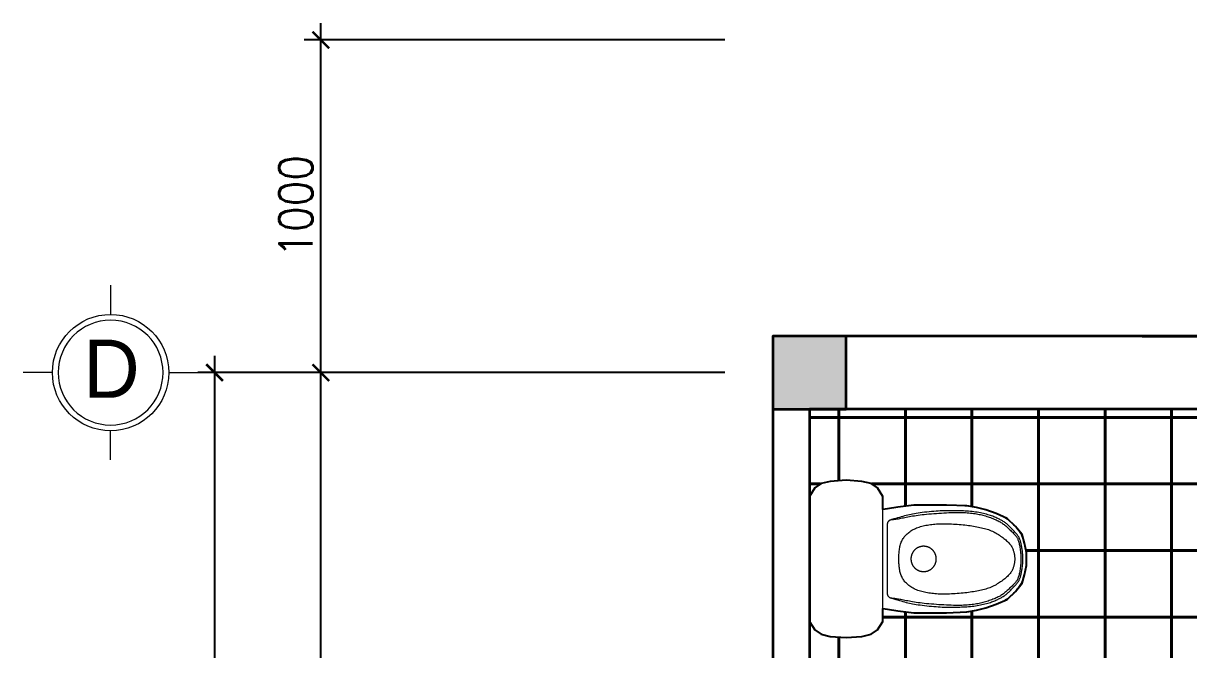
# Model space of a CAD drawing. Header units: millimetres. Extents: x -529782 to -142003, y -492574 to -273331.
# Drawn here: x -461575 to -458072, y -314098 to -312215 of the extents above; entities that cross this region are included whole.
import ezdxf
from ezdxf.enums import TextEntityAlignment as Align

# ---------------------------------------------------------------- set-up
doc = ezdxf.new("R2010")
doc.units = ezdxf.units.MM
doc.header["$LTSCALE"] = 500
doc.header["$MEASUREMENT"] = 0
doc.header["$PDMODE"] = 3
doc.linetypes.add('CENTER', pattern=[2, 1.25, -0.25, 0.25, -0.25])
doc.linetypes.add('DASHED', pattern=[0.75, 0.5, -0.25])
doc.layers.get('0').update_dxf_attribs({"linetype": 'CONTINUOUS', "lineweight": 13})
doc.layers.get('Defpoints').update_dxf_attribs({"color": 255, "linetype": 'CONTINUOUS', "lineweight": 13})
for name, color, linetype, lineweight in [('1.cat 30', 30, 'CONTINUOUS', 35), ('1.cot', 2, 'CONTINUOUS', 35), ('2.thay 145', 145, 'CONTINUOUS', 18), ('3.manh 08', 8, 'CONTINUOUS', 9), ('4.dim 08', 8, 'CONTINUOUS', 13), ('7.tim 67', 67, 'CENTER', 9), ('9.text \xad white', 7, 'CONTINUOUS', 15), ('CA.dim 08', 251, 'CONTINUOUS', 13), ('CA.noi that 15', 15, 'CONTINUOUS', 9), ('RAT MANH', 250, 'CONTINUOUS', 40)]:
    doc.layers.add(name, color=color, linetype=linetype, lineweight=lineweight)
doc.layers.add('NTHT', color=5, linetype='CONTINUOUS')
doc.styles.add('CA.JSC1', font='')
doc.styles.get("Standard").update_dxf_attribs({"font": 'txt.shx', "width": 0.9})
doc.styles.get('CA.JSC1').set_extended_font_data('.VnAvantH')
doc.dimstyles.new('CA 50', dxfattribs={"dimscale": 0, "dimtxt": 100, "dimasz": 50, "dimexe": 50, "dimexo": 0, "dimgap": 25, "dimtad": 1, "dimdec": 0, "dimzin": 0, "dimdsep": 46, "dimtxsty": 'Standard', "dimblk": 'ARCHTICK', "dimcen": 0.09, "dimdle": 50, "dimclrd": 256, "dimclre": 256, "dimclrt": 7, "dimadec": 0, "dimazin": 0, "dimtfac": 1, "dimtdec": 0, "dimtix": 1, "dimtmove": 2, "dimatfit": 3, "dimldrblk": 'DOT', "dimfxl": 1, "dimtolj": 1, "dimtzin": 0, "dimarcsym": 0})

# ---------------------------------------------------------------- blocks, each defined once
blk = doc.blocks.new('_ArchTick')
at = {"color": 1, "linetype": 'ByBlock', "const_width": 0.150000081}
blk.add_lwpolyline([(-0.5000002699998731, -0.5000002699998731), (0.5000002699998731, 0.5000002699998731)], dxfattribs=at)
blk = doc.blocks.new('*D1930')
at = {"layer": '7.tim 67', "linetype": 'Continuous', "lineweight": -2, "transparency": 16777216}
for p, q in [((-460680.7940697453, -317215.1568369383), (-460680.7940697453, -313215.1568369382)), ((-459466.0380423734, -313265.1568369382), (-460730.7940697453, -313265.1568369382)), ((-459466.0380423734, -317165.1568369383), (-460730.7940697453, -317165.1568369383))]:
    blk.add_line(p, q, dxfattribs=at)
at = {"layer": 'Defpoints', "color": 0, "linetype": 'Continuous', "transparency": 16777216}
for p in [(-460680.7940697453, -313265.1568369382), (-459466.0380423734, -313265.1568369382), (-459466.0380423734, -317165.1568369383)]:
    blk.add_point(p, dxfattribs=at)
at = {"layer": '7.tim 67', "linetype": 'Continuous', "lineweight": -2, "transparency": 16777216, "xscale": 50, "yscale": 50, "zscale": 50}
for p, rotation in [((-460680.7940697453, -313265.1568369382), 90), ((-460680.7940697453, -317165.1568369383), 270)]:
    blk.add_blockref('_ArchTick', p, dxfattribs=dict(at, rotation=rotation))
at = {"layer": '7.tim 67', "color": 7, "linetype": 'Continuous', "transparency": 16777216, "insert": (-460755.7940697452, -315215.1568369383), "char_height": 100, "attachment_point": 5, "rotation": 90}
blk.add_mtext('\\A1;3900', dxfattribs=at)
blk = doc.blocks.new('_DOT')
at = {"color": 1, "linetype": 'ByBlock'}
blk.add_line((-0.5, 0), (-1, 0), dxfattribs=at)
at = {"color": 1, "linetype": 'ByBlock', "const_width": 0.5}
blk.add_lwpolyline([(-0.25, 0, 1), (0.25, 0, 1)], format="xyb", close=True, dxfattribs=at)
blk = doc.blocks.new('*D1931')
at = {"layer": '7.tim 67', "linetype": 'Continuous', "lineweight": -2, "transparency": 16777216}
for p, q in [((-460680.7940697453, -313315.1568369382), (-460680.7940697453, -312215.1568369382)), ((-459466.0380423734, -312265.1568369382), (-460730.7940697453, -312265.1568369382)), ((-459466.0380423734, -313265.1568369382), (-460730.7940697453, -313265.1568369382))]:
    blk.add_line(p, q, dxfattribs=at)
at = {"layer": 'Defpoints', "color": 0, "linetype": 'Continuous', "transparency": 16777216}
for p in [(-460680.7940697453, -312265.1568369382), (-459466.0380423734, -312265.1568369382), (-459466.0380423734, -313265.1568369382)]:
    blk.add_point(p, dxfattribs=at)
at = {"layer": '7.tim 67', "linetype": 'Continuous', "lineweight": -2, "transparency": 16777216, "xscale": 50, "yscale": 50, "zscale": 50}
for p, rotation in [((-460680.7940697453, -312265.1568369382), 90), ((-460680.7940697453, -313265.1568369382), 270)]:
    blk.add_blockref('_ArchTick', p, dxfattribs=dict(at, rotation=rotation))
at = {"layer": '7.tim 67', "color": 7, "linetype": 'Continuous', "transparency": 16777216, "insert": (-460755.7940697452, -312765.1568369383), "char_height": 100, "attachment_point": 5, "rotation": 90}
blk.add_mtext('\\A1;1000', dxfattribs=at)
blk = doc.blocks.new('*D1924')
at = {"layer": 'CA.dim 08', "lineweight": -2, "transparency": 16777216}
for p, q in [((-461000.1293542357, -313215.1568369382), (-461000.1293542357, -323115.1568369382)), ((-460098.4160560594, -313265.1568369382), (-461050.1293542357, -313265.1568369382)), ((-460098.4160560594, -323065.1568369382), (-461050.1293542357, -323065.1568369382))]:
    blk.add_line(p, q, dxfattribs=at)
at = {"layer": 'Defpoints', "color": 0, "transparency": 16777216}
for p in [(-460098.4160560594, -313265.1568369382), (-461000.1293542357, -323065.1568369382), (-460098.4160560594, -323065.1568369382)]:
    blk.add_point(p, dxfattribs=at)
at = {"layer": 'CA.dim 08', "lineweight": -2, "transparency": 16777216, "xscale": 50, "yscale": 50, "zscale": 50}
for p, rotation in [((-461000.1293542357, -313265.1568369382), 90), ((-461000.1293542357, -323065.1568369382), 270)]:
    blk.add_blockref('_ArchTick', p, dxfattribs=dict(at, rotation=rotation))
at = {"layer": 'CA.dim 08', "color": 7, "transparency": 16777216, "insert": (-461075.1293542356, -318165.1568369383), "char_height": 100, "attachment_point": 5, "rotation": 90}
blk.add_mtext('\\A1;9800', dxfattribs=at)
blk = doc.blocks.new('A$C41BA5761')
at = {"layer": '2.thay 145'}
blk.add_lwpolyline([(839.9994073519047, 524.9998310285737, -3898660.642287513), (839.9994073521084, 525.0001542164828, 1.154242490888426e-06), (839.9994073524431, 524.9999926225864, 1.154242490888426e-06)], format="xyb", dxfattribs=at)
at = {"layer": '3.manh 08'}
for p, q in [((524.9994049160159, 1050.000159478077), (524.9994049160159, 875.0001713204256)), ((174.9994048396911, 525.0001523148676), (-0.000583361616008915, 525.0001523148676)), ((874.9994049923262, 525.0001523148676), (1049.999393193633, 525.0001523148676)), ((524.9994049160159, 0.0001831847475841641), (524.9994049160159, 175.000171342399))]:
    blk.add_line(p, q, dxfattribs=at)
blk.add_arc((524.9994049160159, 525.0001713313977), 349.9999999890093, 359.9999968883953, 359.9999381014106, dxfattribs=at)
blk = doc.blocks.new('XB')
at = {"layer": 'CA.noi that 15'}
for points in [[(-9.094947017729282e-13, -244.9999999999995), (208.8954361495862, -244.9999999999995), (237.2925287717289, -227.394719377834), (251.4910685635441, -206.0861382490939), (258.5903449787074, -175.3070756266006), (262.5, -122.5), (258.5903449787074, -69.69292437339845), (251.4910685635441, -38.91386175090565), (237.2925287717289, -17.60528062216554), (208.8954361495862, 0), (0, 0), (-208.8954361495871, 0), (-237.2925287717308, -17.60528062216554), (-251.4910685635441, -38.91386175090565), (-258.5903449787093, -69.69292437339845), (-262.5, -122.5), (-258.5903449787093, -175.3070756266006), (-251.4910685635441, -206.0861382490939), (-237.2925287717308, -227.394719377834), (-208.8954361495871, -244.9999999999995)], [(-38.12755352953536, -702.979022871189), (-42.16950027680332, -702.2574803312175), (-45.98567134152245, -701.5074583245412), (-49.5790804289777, -700.729298482966), (-52.95274124445359, -699.923342438298), (-56.10966749323461, -699.0899318223428), (-59.05287288060572, -698.2294082669064), (-61.78537111185051, -697.3421134037942), (-64.3101758922553, -696.4283888648126), (-66.63704503162444, -695.4842888694538), (-68.80271275785026, -694.4887179879563), (-70.8506574033454, -693.4162933782457), (-72.82435730052384, -692.2416321982466), (-74.76729078179778, -690.9393516058847), (-76.72293617958121, -689.4840687590852), (-78.73477182628676, -687.8504008157729), (-80.84627605432661, -686.0129649338735), (-83.08950568948694, -683.9562778420052), (-85.45083153103633, -681.7044545515585), (-87.90520287161507, -679.2915096446175), (-90.42756900386439, -676.7514577032659), (-92.99287922042413, -674.1183133095876), (-95.5760828139355, -671.4260910456665), (-98.15212907703881, -668.7088054935864), (-100.6959673023753, -666.0004712354312), (-103.1858272320546, -663.3276435114369), (-105.6130604060691, -660.6870401944493), (-107.9722988138788, -658.0679198154658), (-110.2581744449449, -655.4595409054846), (-112.4653192887295, -652.8511619955034), (-114.5883653346928, -650.2320416165201), (-116.6219445722963, -647.5914382995325), (-118.5606889910014, -644.918610575538), (-120.4025110318612, -642.2016234906052), (-122.1584449422976, -639.4237681510833), (-123.8428054213264, -636.5671421783916), (-125.4699071679611, -633.6138431939492), (-127.0540648812166, -630.5459688191759), (-128.6095932601074, -627.3456166754909), (-130.1508070036484, -623.9948843843138), (-131.6920208108545, -620.4758695670637), (-133.2430760365014, -616.7781291724755), (-134.7959206584151, -612.9210574585438), (-136.3380293101827, -608.9315080105787), (-137.8568766253916, -604.83633441389), (-139.3399372376293, -600.6623902537879), (-140.7746857804832, -596.4365291155823), (-142.1485968875409, -592.185604584583), (-143.4491451923891, -587.9364702461), (-144.6667875602297, -583.7076252386182), (-145.8039097827204, -579.4841509133203), (-146.8658798831329, -575.2427741745635), (-147.8580658847395, -570.9602219267051), (-148.785835810811, -566.6132210741032), (-149.6545576846197, -562.1784985211145), (-150.4695995294378, -557.6327811720967), (-151.2363293685362, -552.9527959314073), (-151.9580276641186, -548.1167615624722), (-152.629624634113, -543.1088642649927), (-153.243962935378, -537.9147820977378), (-153.793885224773, -532.5201931194772), (-154.2722341591575, -526.9107753889803), (-154.6718523953905, -521.0722069650169), (-154.9855825903305, -514.9901659063564), (-155.206267400838, -508.6503302717686), (-155.3288370405953, -502.0428537262937), (-155.3565719505846, -495.1757923600576), (-155.2948401286117, -488.0616778694568), (-155.1490095724821, -480.7130419508885), (-154.9244482800023, -473.1424163007491), (-154.6265242489781, -465.3623326154357), (-154.260605477215, -457.3853225913447), (-153.8320599625199, -449.2239179248729), (-153.3459574805975, -440.8998998787533), (-152.8061749187523, -432.4720479810615), (-152.2162909421882, -424.0083913262081), (-151.5798842161098, -415.5769590086052), (-150.9005334057201, -407.2457801226633), (-150.1818171762238, -399.0828837627946), (-149.4273141928243, -391.1562990234102), (-148.6406031207257, -383.534054998921), (-147.8249644072762, -376.2686653779242), (-146.9824856283994, -369.3505822257575), (-146.1149561421635, -362.7547422019452), (-145.2241653066358, -356.456081966011), (-144.3119024798848, -350.4295381774787), (-143.3799570199776, -344.6500474958711), (-142.4301182849822, -339.0925465807131), (-141.464175632967, -333.731972091528), (-140.4860059703346, -328.5489297761337), (-139.5078363968332, -323.5467017355263), (-138.543981560545, -318.7342391589959), (-137.6087561095533, -314.1204932358332), (-136.7164746919402, -309.714415155328), (-135.8814519557895, -305.5249561067712), (-135.118002549184, -301.5610672794523), (-134.4404411202063, -297.8316998626624), (-133.8589072117784, -294.3443131779031), (-133.3668399461826, -291.1003990755235), (-132.9535033405396, -288.0999575380847), (-132.6081614119707, -285.3429885481473), (-132.3200781775963, -282.8294920882727), (-132.0785176545382, -280.5594681410216), (-131.8727438599171, -278.5329166889551), (-131.6920208108545, -276.7498377146335), (-131.5259107402044, -275.2054572376469), (-131.3651687437582, -273.8759054257011), (-131.2008481330399, -272.7325384835308), (-131.0240022195735, -271.7467126158699), (-130.8256843148829, -270.8897840274535), (-130.5969477304934, -270.1331089230157), (-130.3288457779286, -269.448043507291), (-130.0124317687128, -268.8059439850144), (-129.6408465754389, -268.1829405209846), (-129.2155813149752, -267.5742591202588), (-128.7402146652589, -266.9798997479588), (-128.2183253042263, -266.3998623692069), (-127.6534919098149, -265.8341469491243), (-127.0492931599611, -265.2827534528333), (-126.4093077326015, -264.7456818454552), (-125.7371143056739, -264.2229320921119), (-125.0348004402467, -263.7153992861558), (-124.2984892299155, -263.2275590338577), (-123.5228126514098, -262.764782069718), (-122.7024026814565, -262.332439128239), (-121.8318912967848, -261.9359009439208), (-120.9059104741223, -261.5805382512649), (-119.9190921901977, -261.2717217847726), (-118.8660684217393, -261.0148222789444), (-117.7120723731346, -260.8131218522158), (-116.3047421594129, -260.6615481587573), (-114.462317123262, -260.5529402366724), (-112.0030366073711, -260.4801371240665), (-108.7451399544289, -260.4359778590429), (-104.506866507123, -260.4133014797067), (-99.10645560814328, -260.4049470241616), (-92.36214660017686, -260.4037535305124), (-84.1542568264299, -260.4037535305124), (-74.61141563217325, -260.4037535305124), (-63.92433036319335, -260.4037535305124), (-52.28370836527756, -260.4037535305124), (-39.88025698421325, -260.4037535305124), (-26.90468356578731, -260.4037535305124), (-13.54769545578711, -260.4037535305124), (0, -260.4037535305124), (13.54769545578711, -260.4037535305124), (26.90468356578731, -260.4037535305124), (39.88025698421325, -260.4037535305124), (52.28370836527756, -260.4037535305124), (63.92433036319335, -260.4037535305124), (74.6114156321728, -260.4037535305124), (84.1542568264299, -260.4037535305124), (92.3621466001764, -260.4037535305124), (99.10645560814191, -260.4049470241616), (104.5068665071221, -260.4133014797067), (108.7451399544275, -260.4359778590429), (112.0030366073702, -260.4801371240665), (114.4623171232611, -260.5529402366728), (116.3047421594119, -260.6615481587573), (117.7120723731337, -260.8131218522162), (118.8660684217389, -261.0148222789444), (119.9190921901977, -261.2717217847726), (120.9059104741223, -261.5805382512649), (121.8318912967848, -261.9359009439208), (122.7024026814565, -262.332439128239), (123.5228126514098, -262.764782069718), (124.2984892299155, -263.2275590338577), (125.0348004402467, -263.7153992861558), (125.7371143056739, -264.2229320921119), (126.409307732602, -264.7456818454552), (127.0492931599611, -265.2827534528328), (127.6534919098149, -265.8341469491243), (128.2183253042263, -266.3998623692064), (128.7402146652589, -266.9798997479588), (129.2155813149752, -267.5742591202584), (129.6408465754384, -268.1829405209842), (130.0124317687118, -268.8059439850144), (130.3288457779277, -269.448043507291), (130.5969477304925, -270.1331089230157), (130.8256843148824, -270.8897840274535), (131.0240022195726, -271.7467126158699), (131.200848133039, -272.7325384835308), (131.3651687437577, -273.8759054257011), (131.5259107402039, -275.2054572376469), (131.6920208108536, -276.7498377146335), (131.8727438599167, -278.5329166889551), (132.0785176545378, -280.5594681410216), (132.3200781775959, -282.8294920882727), (132.6081614119698, -285.3429885481473), (132.9535033405391, -288.0999575380847), (133.3668399461822, -291.1003990755235), (133.8589072117779, -294.3443131779031), (134.4404411202054, -297.8316998626624), (135.1180025491835, -301.5610672794523), (135.8814519557895, -305.5249561067712), (136.7164746919402, -309.714415155328), (137.6087561095528, -314.1204932358332), (138.543981560545, -318.7342391589959), (139.5078363968328, -323.5467017355263), (140.4860059703346, -328.5489297761337), (141.464175632967, -333.731972091528), (142.4301182849822, -339.0925465807131), (143.3799570199776, -344.6500474958711), (144.3119024798848, -350.4295381774782), (145.2241653066358, -356.456081966011), (146.1149561421635, -362.7547422019452), (146.9824856283994, -369.3505822257575), (147.8249644072762, -376.2686653779238), (148.6406031207248, -383.534054998921), (149.4273141928234, -391.1562990234102), (150.1818171762225, -399.0828837627951), (150.9005334057192, -407.2457801226637), (151.5798842161084, -415.5769590086052), (152.2162909421872, -424.0083913262083), (152.8061749187514, -432.4720479810617), (153.3459574805961, -440.8998998787536), (153.832059962519, -449.2239179248729), (154.2606054772145, -457.3853225913444), (154.6265242489771, -465.3623326154354), (154.9244482800013, -473.1424163007489), (155.1490095724812, -480.7130419508883), (155.2948401286108, -488.0616778694566), (155.3565719505837, -495.1757923600574), (155.3288370405944, -502.0428537262935), (155.2062674008371, -508.6503302717686), (154.9855825903301, -514.9901659063567), (154.6718523953896, -521.0722069650171), (154.2722341591571, -526.9107753889805), (153.7938852247726, -532.5201931194774), (153.2439629353771, -537.914782097738), (152.6296246341121, -543.1088642649929), (151.9580276641182, -548.1167615624724), (151.2363293685357, -552.9527959314073), (150.4695995294369, -557.6327811720967), (149.6545576846192, -562.1784985211145), (148.7858358108101, -566.6132210741032), (147.8580658847386, -570.9602219267051), (146.8658798831325, -575.2427741745635), (145.8039097827195, -579.4841509133203), (144.6667875602288, -583.7076252386182), (143.4491451923882, -587.9364702461), (142.14859688754, -592.185604584583), (140.7746857804827, -596.4365291155821), (139.3399372376289, -600.6623902537879), (137.8568766253911, -604.83633441389), (136.3380293101818, -608.9315080105785), (134.7959206584142, -612.9210574585436), (133.243076036501, -616.7781291724755), (131.6920208108536, -620.4758695670637), (130.150807003648, -623.9948843843138), (128.609593260107, -627.3456166754909), (127.0540648812162, -630.5459688191759), (125.4699071679606, -633.6138431939492), (123.8428054213259, -636.5671421783916), (122.1584449422976, -639.4237681510833), (120.4025110318607, -642.2016234906055), (118.5606889910014, -644.918610575538), (116.6219445722963, -647.5914382995322), (114.5883653346928, -650.2320416165198), (112.4653192887295, -652.8511619955034), (110.2581744449449, -655.4595409054846), (107.9722988138783, -658.0679198154658), (105.6130604060686, -660.6870401944491), (103.1858272320546, -663.3276435114367), (100.6959673023744, -666.0004712354312), (98.15212907703835, -668.7088054935864), (95.57608281393459, -671.4260910456667), (92.99287922042322, -674.1183133095876), (90.42756900386348, -676.7514577032659), (87.90520287161416, -679.2915096446177), (85.45083153103542, -681.7044545515587), (83.08950568948603, -683.9562778420052), (80.84627605432615, -686.0129649338735), (78.7347718262854, -687.8504008157729), (76.7229361795803, -689.4840687590852), (74.76729078179687, -690.9393516058847), (72.82435730052293, -692.2416321982466), (70.85065740334448, -693.4162933782457), (68.80271275784935, -694.4887179879563), (66.63704503162353, -695.4842888694538), (64.31017589225439, -696.4283888648126), (61.78537111185005, -697.3421134037944), (59.05287288060526, -698.2294082669064), (56.10966749323416, -699.0899318223428), (52.95274124445314, -699.923342438298), (49.5790804289777, -700.7292984829662), (45.98567134152245, -701.5074583245412), (42.16950027680332, -702.2574803312175), (38.12755352953536, -702.979022871189), (33.86208612422843, -703.6693188547154), (29.3964280045675, -704.3158993603165), (24.75917784403191, -704.903870008578), (19.97893431610009, -705.4183364200853), (15.0842960942523, -705.8444042154238), (10.10386185196649, -706.1671790151788), (5.066230262722911, -706.371766439936), (0, -706.4432721102805), (-5.066230262722911, -706.3717664399362), (-10.10386185196694, -706.167179015179), (-15.0842960942523, -705.844404215424), (-19.97893431610055, -705.4183364200856), (-24.75917784403191, -704.9038700085782), (-29.3964280045675, -704.3158993603167), (-33.86208612422888, -703.6693188547156)]]:
    blk.add_lwpolyline(points, close=True, dxfattribs=at)
for points in [[(-165.1062985557201, -244.9999999999995), (-166.1219445572806, -250.8416357187966), (-167.1349270092719, -256.8371154334773), (-168.1425823621239, -262.970512615781), (-169.1422470662683, -269.225900737446), (-170.1312575721345, -275.5873532702112), (-171.1069503301537, -282.038943685815), (-172.0666617907568, -288.5647454559962), (-173.0077284043732, -295.1488320524936), (-173.9261723287027, -301.7949924241848), (-174.8127585505144, -308.5858774284998), (-175.6569377638452, -315.6238534000081), (-176.4481606627337, -323.0112866732793), (-177.1758779412162, -330.850543582882), (-177.8295402933304, -339.2439904633866), (-178.3985984131141, -348.2939936493613), (-178.8725029946049, -358.102919475376), (-179.2436389773852, -368.7243043659037), (-179.5161282832223, -380.0163651050348), (-179.6970270794277, -391.7884885667627), (-179.7933915333138, -403.8500616250817), (-179.8122778121924, -416.0104711539857), (-179.760742083376, -428.0791040274685), (-179.6458405141771, -439.8653471195244), (-179.4746292719069, -451.1785873041474), (-179.2533546610703, -461.8626614537495), (-178.98502353494, -471.8992064344154), (-178.6718328839806, -481.3043091106485), (-178.315979698657, -490.0940563469517), (-177.9196609694341, -498.284535007828), (-177.4850736867775, -505.8918319577806), (-177.0144148411509, -512.9320340613126), (-176.50988142302, -519.4212281829268), (-175.9729947203023, -525.3836363402806), (-175.4025732107275, -530.8760211636481), (-174.7967596694789, -535.9632804364571), (-174.1536968717392, -540.7103119421361), (-173.471527592691, -545.1820134641127), (-172.7483946075167, -549.4432827858154), (-171.9824406913999, -553.5590176906721), (-171.1718086195233, -557.5941159621113), (-170.3145924191049, -561.6039833121226), (-169.4086911255076, -565.6060571669443), (-168.4519550261293, -569.608282881376), (-167.4422344083678, -573.6186058102182), (-166.3773795596212, -577.6449713082707), (-165.2552407672879, -581.6953247303331), (-164.0736683187656, -585.7776114312057), (-162.8305125014526, -589.8997767656886), (-161.5239818839364, -594.0681097527197), (-160.1537181595618, -598.2822740677902), (-158.7197213028621, -602.5402770505295), (-157.2219912883729, -606.8401260405665), (-155.6605280906274, -611.1798283775308), (-154.0353316841597, -615.5573914010517), (-152.3464020435044, -619.9708224507583), (-150.5937391431949, -624.4181288662801), (-148.7753513010953, -628.8939968720954), (-146.8812802083817, -633.3798282320818), (-144.8995758995607, -637.8537035949657), (-142.8182884091379, -642.2937036094736), (-140.6254677716192, -646.6779089243321), (-138.3091640215112, -650.984400188268), (-135.8574271933189, -655.1912580500075), (-133.2583073215487, -659.2765631582772), (-130.5048978783552, -663.223239712564), (-127.6104660864867, -667.0335861153935), (-124.5933226063403, -670.7147443200515), (-121.4717780983128, -674.2738562798238), (-118.2641432228015, -677.7180639479961), (-114.9887286402031, -681.0545092778541), (-111.6638450109144, -684.2903342226839), (-108.3078029953335, -687.4326807357709), (-104.9359131091373, -690.4847781852043), (-101.5514852891311, -693.434205598287), (-98.15482932739951, -696.2646294171252), (-94.74625501602941, -698.959716083825), (-91.32607214710515, -701.5031320404926), (-87.89459051271297, -703.878543729234), (-84.45211990493863, -706.0696175921555), (-80.9989701158679, -708.0600200713632), (-77.53448409257226, -709.8401268272021), (-74.05413740207132, -711.4271503929733), (-70.55243876637178, -712.8450125202169), (-67.02389690747941, -714.1176349604723), (-63.46302054740045, -715.2689394652796), (-59.86431840814066, -716.3228477861787), (-56.22229921170629, -717.3032816747093), (-52.53147168010355, -718.2341628824117), (-48.7915933020272, -719.1338467552746), (-45.02341663292509, -719.998423017083), (-41.25294299493362, -720.8184149860715), (-37.50617371018961, -721.5843459804744), (-33.809110100829, -722.2867393185259), (-30.18775348898907, -722.9161183184601), (-26.66810519680575, -723.4630062985116), (-23.27616654641542, -723.9179265769146), (-20.03040299451732, -724.2750953435188), (-16.91913653605752, -724.5435002746356), (-13.92315330054498, -724.7358219181917), (-11.02323941748864, -724.8647408221141), (-8.200181016396982, -724.9429375343291), (-5.434764226779407, -724.9830926027639), (-2.707775178143947, -724.9978865753451), (0, -724.9999999999998), (2.707775178144402, -724.9978865753453), (5.434764226779407, -724.9830926027639), (8.200181016397437, -724.9429375343293), (11.02323941748909, -724.8647408221141), (13.92315330054544, -724.735821918192), (16.91913653605798, -724.5435002746358), (20.03040299451732, -724.2750953435191), (23.27616654641542, -723.9179265769146), (26.66810519680575, -723.4630062985118), (30.18775348898862, -722.9161183184601), (33.809110100829, -722.2867393185259), (37.50617371018916, -721.5843459804744), (41.25294299493316, -720.8184149860717), (45.02341663292418, -719.9984230170833), (48.79159330202629, -719.1338467552746), (52.53147168010264, -718.2341628824117), (56.22229921170538, -717.3032816747095), (59.8643184081393, -716.3228477861787), (63.46302054739908, -715.2689394652796), (67.02389690747805, -714.1176349604723), (70.55243876637087, -712.8450125202169), (74.05413740207041, -711.4271503929735), (77.53448409257089, -709.8401268272023), (80.99897011586654, -708.0600200713632), (84.45211990493772, -706.0696175921555), (87.89459051271206, -703.878543729234), (91.32607214710424, -701.5031320404926), (94.7462550160285, -698.959716083825), (98.15482932739906, -696.2646294171252), (101.5514852891301, -693.434205598287), (104.9359131091369, -690.4847781852043), (108.3078029953326, -687.4326807357709), (111.6638450109144, -684.2903342226839), (114.9887286402027, -681.0545092778541), (118.2641432228011, -677.7180639479961), (121.4717780983124, -674.2738562798238), (124.5933226063398, -670.7147443200515), (127.6104660864862, -667.0335861153935), (130.5048978783548, -663.223239712564), (133.2583073215483, -659.2765631582772), (135.8574271933185, -655.1912580500073), (138.3091640215102, -650.9844001882677), (140.6254677716188, -646.6779089243321), (142.818288409137, -642.2937036094734), (144.8995758995597, -637.8537035949655), (146.8812802083812, -633.3798282320818), (148.7753513010944, -628.8939968720954), (150.5937391431944, -624.4181288662801), (152.3464020435035, -619.9708224507583), (154.0353316841588, -615.5573914010517), (155.6605280906265, -611.1798283775311), (157.221991288372, -606.8401260405667), (158.7197213028617, -602.5402770505295), (160.1537181595609, -598.2822740677905), (161.5239818839359, -594.0681097527199), (162.8305125014522, -589.8997767656886), (164.0736683187652, -585.7776114312057), (165.2552407672874, -581.6953247303331), (166.3773795596207, -577.6449713082707), (167.4422344083673, -573.6186058102182), (168.4519550261289, -569.608282881376), (169.4086911255076, -565.6060571669443), (170.3145924191049, -561.6039833121226), (171.1718086195233, -557.5941159621113), (171.9824406914004, -553.5590176906721), (172.7483946075172, -549.4432827858154), (173.471527592691, -545.1820134641127), (174.1536968717392, -540.7103119421361), (174.7967596694793, -535.9632804364571), (175.402573210728, -530.8760211636481), (175.9729947203023, -525.3836363402806), (176.50988142302, -519.4212281829268), (177.0144148411509, -512.9320340613126), (177.4850736867775, -505.8918319577806), (177.9196609694341, -498.284535007828), (178.315979698657, -490.0940563469517), (178.6718328839806, -481.3043091106485), (178.98502353494, -471.8992064344154), (179.2533546610703, -461.8626614537495), (179.4746292719069, -451.1785873041474), (179.6458405141771, -439.8653471195246), (179.7607420833765, -428.0791040274687), (179.8122778121929, -416.0104711539857), (179.7933915333138, -403.8500616250817), (179.6970270794277, -391.7884885667627), (179.5161282832223, -380.0163651050348), (179.2436389773852, -368.7243043659037), (178.8725029946049, -358.102919475376), (178.3985984131141, -348.2939936493613), (177.8295402933304, -339.2439904633861), (177.1758779412157, -330.850543582882), (176.4481606627332, -323.0112866732788), (175.6569377638452, -315.6238534000076), (174.812758550514, -308.5858774284993), (173.9261723287023, -301.7949924241843), (173.0077284043728, -295.1488320524936), (172.0666617907559, -288.5647454559962), (171.1069503301528, -282.038943685815), (170.1312575721336, -275.5873532702108), (169.1422470662674, -269.225900737446), (168.142582362123, -262.970512615781), (167.134927009271, -256.8371154334773), (166.1219445572797, -250.8416357187962), (165.1062985557191, -244.9999999999995)], [(-131.5559073152158, -274.3435331070255), (-133.4373528535457, -281.4262593174385), (-135.2752964205611, -288.1495734227433), (-137.0622799096209, -294.5535544857125), (-138.7908452140855, -300.6782815691176), (-140.4535342273143, -306.5638337357304), (-142.0428888426668, -312.2502900483228), (-143.5514509535024, -317.7777295696669), (-144.9717624531804, -323.1862313625347), (-146.2993676057627, -328.5204601755954), (-147.541820158116, -333.8434235011073), (-148.7096762278084, -339.2227145172278), (-149.8134919324093, -344.7259264021122), (-150.8638233894867, -350.420652333918), (-151.8712267166093, -356.3744854908009), (-152.8462580313458, -362.6550190509174), (-153.7994734512645, -369.3298461924237), (-154.7375585200389, -376.4374574713493), (-155.6517164857614, -383.8999329552144), (-156.5292800226293, -391.6102500894135), (-157.3575818048403, -399.4613863193395), (-158.1239545065905, -407.3463190903863), (-158.8157308020782, -415.1580258479476), (-159.4202433655, -422.7894840374163), (-159.9248248710537, -430.1336711041865), (-160.32103043487, -437.11032013521), (-160.617304940818, -443.7461867836707), (-160.8263157147003, -450.0947823443112), (-160.96073008232, -456.2096181118736), (-161.033215369479, -462.1442053811002), (-161.056438901981, -467.9520554467333), (-161.0430680056279, -473.6866796035154), (-161.005770006223, -479.4015891461886), (-160.9536935258352, -485.1404380246559), (-160.8819123715971, -490.9074508094643), (-160.7819816469068, -496.6969947263208), (-160.6454564551632, -502.5034370009332), (-160.4638918997648, -508.3211448590089), (-160.2288430841099, -514.144485526255), (-159.9318651115977, -519.9678262283796), (-159.5645130856265, -525.7855341910897), (-159.1197495944834, -531.5908031490817), (-158.5961671660125, -537.3721328730078), (-157.993765812947, -543.116849642508), (-157.3125455480199, -548.8122797372234), (-156.5525063839636, -554.4457494367946), (-155.7136483335112, -560.0045850208619), (-154.7959714093963, -565.4761127690665), (-153.7994756243502, -570.8476589610489), (-152.7255684696306, -576.1063151753406), (-151.581287350582, -581.2382341860389), (-150.3750771510731, -586.229334066132), (-149.1153827549729, -591.0655328886078), (-147.8106490461491, -595.7327487264549), (-146.4693209084712, -600.2168996526614), (-145.099843225807, -604.5039037402153), (-143.7106608820254, -608.5796790621046), (-142.3092804377352, -612.4355417615955), (-140.8994551605083, -616.0844002630622), (-139.4839999946566, -619.5445610611566), (-138.0657298844931, -622.8343306505305), (-136.647459774329, -625.9720155258358), (-135.2320046084774, -628.9759221817246), (-133.8221793312505, -631.8643571128487), (-132.4207988869603, -634.65562681386), (-131.0278632628738, -637.3659254926833), (-129.6321126180778, -640.0029982103385), (-128.219472154613, -642.5724777411176), (-126.7758670745202, -645.0799968593135), (-125.287222579841, -647.5311883392185), (-123.7394638726169, -649.9316849551251), (-122.1185161548879, -652.287119481326), (-120.4103046286959, -654.6031246921139), (-118.6045077785084, -656.8858027581853), (-116.7058172184998, -659.1431334358554), (-114.7226778452723, -661.3835658778432), (-112.6635345554268, -663.6155492368684), (-110.5368322455652, -665.8475326656499), (-108.3510158122886, -668.0879653169068), (-106.1145301521983, -670.3452963433588), (-103.8358201618958, -672.6279748977247), (-101.524034474061, -674.9392867577426), (-99.19113666568501, -677.2618642012237), (-96.84979404983869, -679.573176130998), (-94.51267393959051, -681.8506914498951), (-92.1924436480117, -684.0718790607452), (-89.90177048817122, -686.2142078663778), (-87.65332177313894, -688.255146769623), (-85.45976481598518, -690.1721646733104), (-83.33071738979743, -691.9476591628625), (-81.26359910773408, -693.5837425540708), (-79.25278004297252, -695.0874558453195), (-77.29263026868921, -696.4658400349924), (-75.37751985806017, -697.725936121474), (-73.50181888426323, -698.8747851031483), (-71.65989742047441, -699.9194279783992), (-69.84612553987017, -700.8669057456109), (-68.05131443314622, -701.7252539022481), (-66.25203976107105, -702.5064859420986), (-64.4213183019333, -703.2236098580311), (-62.53216683401934, -703.8896336429139), (-60.5576021356178, -704.5175652896155), (-58.47064098501596, -705.1204127910046), (-56.2443001605011, -705.7111841399494), (-53.85159644036139, -706.3028873293185), (-51.2728408186108, -706.9049700800333), (-48.51752115217323, -707.5126390252271), (-45.60241951369881, -708.1175405260851), (-42.5443179758372, -708.7113209437937), (-39.35999861123992, -709.2856266395383), (-36.06624349255617, -709.8321039745049), (-32.67983469243654, -710.3423993098793), (-29.21755428353163, -710.8081590068475), (-25.69461835838592, -711.22233006893), (-22.1199790891219, -711.5830620689878), (-18.50102266775639, -711.8898052222169), (-14.84513528630623, -712.1420097438136), (-11.15970313678918, -712.3391258489735), (-7.452112411220696, -712.4806037528926), (-3.729749301618995, -712.5658936707671), (0, -712.5944458177928), (3.729749301618995, -712.5658936707671), (7.452112411220696, -712.4806037528926), (11.15970313678872, -712.3391258489735), (14.84513528630623, -712.1420097438136), (18.50102266775593, -711.8898052222169), (22.11997908912144, -711.5830620689878), (25.69461835838547, -711.22233006893), (29.21755428353072, -710.8081590068475), (32.67983469243563, -710.3423993098795), (36.06624349255526, -709.8321039745051), (39.35999861123901, -709.2856266395386), (42.54431797583675, -708.7113209437939), (45.6024195136979, -708.1175405260853), (48.51752115217278, -707.5126390252271), (51.27284081861035, -706.9049700800335), (53.85159644036094, -706.3028873293185), (56.24430016050064, -705.7111841399492), (58.47064098501551, -705.1204127910044), (60.55760213561734, -704.5175652896155), (62.53216683401934, -703.8896336429139), (64.42131830193284, -703.2236098580311), (66.25203976107059, -702.5064859420986), (68.05131443314576, -701.7252539022481), (69.84612553986926, -700.8669057456109), (71.6598974204735, -699.9194279783992), (73.50181888426232, -698.8747851031483), (75.37751985805971, -697.7259361214742), (77.2926302686883, -696.4658400349927), (79.25278004297161, -695.0874558453195), (81.26359910773363, -693.5837425540708), (83.33071738979652, -691.9476591628625), (85.45976481598473, -690.1721646733104), (87.65332177313849, -688.2551467696228), (89.90177048817031, -686.2142078663778), (92.1924436480108, -684.071879060745), (94.51267393959006, -681.8506914498951), (96.84979404983778, -679.5731761309978), (99.19113666568455, -677.2618642012237), (101.52403447406, -674.9392867577424), (103.8358201618953, -672.6279748977247), (106.1145301521974, -670.3452963433585), (108.3510158122876, -668.0879653169065), (110.5368322455643, -665.8475326656496), (112.6635345554259, -663.6155492368682), (114.7226778452714, -661.3835658778432), (116.7058172184989, -659.1431334358554), (118.604507778507, -656.8858027581853), (120.4103046286946, -654.6031246921139), (122.1185161548865, -652.287119481326), (123.7394638726155, -649.9316849551253), (125.2872225798401, -647.5311883392185), (126.7758670745193, -645.0799968593135), (128.2194721546116, -642.5724777411178), (129.6321126180765, -640.0029982103385), (131.0278632628729, -637.3659254926836), (132.4207988869589, -634.65562681386), (133.8221793312491, -631.8643571128487), (135.2320046084765, -628.9759221817249), (136.6474597743281, -625.972015525836), (138.0657298844917, -622.8343306505305), (139.4839999946557, -619.5445610611566), (140.8994551605074, -616.0844002630622), (142.3092804377343, -612.4355417615957), (143.710660882025, -608.5796790621046), (145.0998432258066, -604.503903740215), (146.4693209084708, -600.2168996526611), (147.8106490461491, -595.7327487264547), (149.1153827549724, -591.0655328886075), (150.3750771510731, -586.2293340661317), (151.5812873505815, -581.2382341860387), (152.7255684696302, -576.1063151753403), (153.7994756243497, -570.8476589610489), (154.795971409395, -565.4761127690665), (155.7136483335103, -560.0045850208621), (156.5525063839623, -554.4457494367946), (157.3125455480185, -548.8122797372234), (157.9937658129456, -543.1168496425082), (158.5961671660111, -537.3721328730078), (159.1197495944821, -531.5908031490819), (159.5645130856251, -525.7855341910897), (159.9318651115968, -519.9678262283794), (160.228843084109, -514.1444855262548), (160.4638918997639, -508.3211448590087), (160.6454564551623, -502.503437000933), (160.7819816469059, -496.6969947263206), (160.8819123715962, -490.9074508094641), (160.9536935258348, -485.1404380246556), (161.0057700062225, -479.4015891461886), (161.043068005627, -473.6866796035156), (161.0564389019801, -467.9520554467335), (161.0332153694781, -462.1442053811004), (160.9607300823191, -456.2096181118739), (160.8263157146998, -450.0947823443114), (160.6173049408171, -443.746186783671), (160.3210304348695, -437.11032013521), (159.9248248710533, -430.1336711041865), (159.4202433654996, -422.7894840374161), (158.8157308020777, -415.1580258479471), (158.1239545065905, -407.3463190903863), (157.3575818048398, -399.4613863193395), (156.5292800226293, -391.6102500894135), (155.6517164857614, -383.8999329552144), (154.7375585200384, -376.4374574713488), (153.7994734512636, -369.3298461924237), (152.8462580313449, -362.6550190509174), (151.8712267166084, -356.3744854908009), (150.8638233894858, -350.420652333918), (149.8134919324084, -344.7259264021122), (148.7096762278079, -339.2227145172278), (147.5418201581151, -333.8434235011073), (146.2993676057617, -328.5204601755954), (144.97176245318, -323.1862313625347), (143.5514509535014, -317.7777295696674), (142.0428888426659, -312.2502900483232), (140.4535342273139, -306.5638337357304), (138.790845214085, -300.6782815691176), (137.0622799096204, -294.5535544857125), (135.2752964205602, -288.1495734227437), (133.4373528535452, -281.4262593174385), (131.5559073152153, -274.3435331070255)]]:
    blk.add_lwpolyline(points, dxfattribs=at)
at = {"layer": 'CA.noi that 15', "linetype": 'DASHED'}
blk.add_lwpolyline([(-18.918296805507, -683.4159208928668), (-21.30229448946966, -682.8767605735077), (-23.69334189788378, -682.282102838695), (-26.09247687880179, -681.619416009471), (-28.50073728027564, -680.8761684068779), (-30.91916095035685, -680.0398283519582), (-33.34878573709784, -679.0978641657541), (-35.79064948855103, -678.0377441693079), (-38.24579005276746, -676.8469366836619), (-40.71507230312454, -675.5135067752299), (-43.1986692142973, -674.0279064919112), (-45.69658078628618, -672.3811846269762), (-48.20880701909073, -670.5643899736954), (-50.7353479127114, -668.5685713253397), (-53.2762034671473, -666.3847774751798), (-55.83137368239932, -664.004057216486), (-58.40085855846746, -661.4174593425289), (-60.98346520694986, -658.6211049953156), (-63.57322918584032, -655.6314047117969), (-66.16299316473032, -652.4698413776596), (-68.74559981321272, -649.1578978785913), (-71.31389180087945, -645.7170571002785), (-73.86071179732198, -642.1688019284086), (-76.37890247213318, -638.5346152486686), (-78.86130649490451, -634.8359799467455), (-81.29987186468361, -631.0890081854516), (-83.68296789833539, -627.2883292360987), (-85.99806924218001, -623.4232016471235), (-88.23265054253852, -619.4828839669631), (-90.37418644573063, -615.4566347440546), (-92.41015159807694, -611.3337125268345), (-94.3280206458976, -607.10337586374), (-96.11526823551321, -602.7548833032081), (-97.76384235323712, -598.2807755062975), (-99.28358434535812, -593.6867215845548), (-100.6888088981573, -588.9816727621483), (-101.9938306979161, -584.1745802632465), (-103.2129644309171, -579.2743953120182), (-104.3605247834412, -574.2900691326317), (-105.4508264417705, -569.2305529492553), (-106.4981840921864, -564.1047979860577), (-107.5139301914787, -558.9172798609361), (-108.49746827847, -553.6545717667032), (-109.4452196624898, -548.2987712898996), (-110.3536056528683, -542.8319760170673), (-111.2190475589364, -537.2362835347467), (-112.0379666900235, -531.4937914294799), (-112.8067843554604, -525.5865972878073), (-113.5219218645766, -519.4967986962708), (-114.1803969793923, -513.2184281749974), (-114.7816132726839, -506.7932579784601), (-115.3255707699168, -500.2749952947181), (-115.8122694965573, -493.7173473118303), (-116.2417094780712, -487.1740212178554), (-116.613890739924, -480.6987242008529), (-116.9288133075825, -474.3451634488817), (-117.1864772065114, -468.1670461500007), (-117.3862860116101, -462.2043543225686), (-117.5252574955084, -456.4421693061424), (-117.5998129802701, -450.851847270578), (-117.6063737879576, -445.4047443857321), (-117.5413612406342, -440.0722168214606), (-117.4011966603634, -434.8256207476204), (-117.1823013692078, -429.6363123340675), (-116.8810966892306, -424.475647750658), (-116.4946003888181, -419.3218457520989), (-116.0222160216476, -414.1805754324978), (-115.4639435877189, -409.0643684708116), (-114.8197830870313, -403.9857565459988), (-114.0897345195858, -398.9572713370167), (-113.273797885382, -393.9914445228228), (-112.3719731844199, -389.1008077823753), (-111.3842604166998, -384.297892794631), (-110.3094666916977, -379.5937393707604), (-109.1416275567963, -374.9934198507799), (-107.873585668855, -370.5005147069169), (-106.4981836847328, -366.1186044114006), (-105.0082642612892, -361.8512694364586), (-103.3966700553833, -357.70209025432), (-101.6562437238736, -353.6746473372127), (-99.7798279236199, -349.7725211573647), (-97.7644404272528, -345.9998889381891), (-95.62379947048566, -342.3633149078364), (-93.37579840480521, -338.8699600456407), (-91.0383305816963, -335.5269853309374), (-88.62928935264517, -332.3415517430612), (-86.16656806913716, -329.3208202613469), (-83.66806008265803, -326.4719518651286), (-81.15165874469312, -323.8021075337419), (-78.62869650991024, -321.3154645080385), (-76.08426224570485, -319.0042650749383), (-73.49688392265443, -316.8577677828775), (-70.84508951133648, -314.8652311802944), (-68.10740698232848, -313.0159138156246), (-65.26236430620793, -311.2990742373054), (-62.28848945355276, -309.703970993774), (-59.16431039493955, -308.2198626334675), (-55.87593591573523, -306.8383946921208), (-52.43979806045809, -305.5607606546637), (-48.87990968841541, -304.390540993325), (-45.22028365891492, -303.3313161803321), (-41.4849328312639, -302.3866666879144), (-37.69787006476963, -301.5601729882997), (-33.88310821873984, -300.8554155537158), (-30.06466015248088, -300.2759748563917), (-26.26211311043608, -299.822149264653), (-22.47735187758462, -299.4811087312164), (-18.70783562404267, -299.2367411048954), (-14.951023519925, -299.0729342345044), (-11.20437473534685, -298.9735759688574), (-7.465348440422986, -298.9225541567685), (-3.73140380526911, -298.9037566470515), (0, -298.9010712885206), (3.73140380526911, -298.9037566470515), (7.465348440422986, -298.9225541567685), (11.20437473534685, -298.9735759688574), (14.951023519925, -299.0729342345044), (18.70783562404267, -299.2367411048954), (22.47735187758462, -299.4811087312164), (26.26211311043562, -299.822149264653), (30.06466015248043, -300.2759748563917), (33.88310821873893, -300.8554155537158), (37.69787006476918, -301.5601729882992), (41.48493283126345, -302.3866666879144), (45.22028365891401, -303.3313161803321), (48.8799096884145, -304.3905409933245), (52.43979806045718, -305.5607606546637), (55.87593591573432, -306.8383946921208), (59.16431039493909, -308.2198626334675), (62.28848945355185, -309.7039709937744), (65.26236430620747, -311.2990742373058), (68.10740698232757, -313.0159138156246), (70.84508951133557, -314.8652311802944), (73.49688392265352, -316.857767782878), (76.08426224570394, -319.0042650749383), (78.62869650990933, -321.3154645080385), (81.15165874469176, -323.8021075337419), (83.66806008265667, -326.4719518651286), (86.16656806913625, -329.3208202613464), (88.62928935264426, -332.3415517430608), (91.03833058169539, -335.5269853309374), (93.37579840480385, -338.8699600456407), (95.62379947048476, -342.363314907836), (97.76444042725143, -345.9998889381891), (99.77982792361945, -349.7725211573647), (101.6562437238731, -353.6746473372127), (103.3966700553824, -357.7020902543204), (105.0082642612888, -361.851269436459), (106.4981836847328, -366.1186044114006), (107.873585668855, -370.5005147069173), (109.1416275567963, -374.9934198507799), (110.3094666916973, -379.5937393707609), (111.3842604166998, -384.297892794631), (112.3719731844203, -389.1008077823749), (113.2737978853825, -393.9914445228228), (114.0897345195863, -398.9572713370167), (114.8197830870317, -403.9857565459988), (115.4639435877189, -409.0643684708116), (116.0222160216481, -414.1805754324973), (116.4946003888185, -419.3218457520989), (116.8810966892306, -424.475647750658), (117.1823013692074, -429.6363123340673), (117.401196660363, -434.8256207476202), (117.5413612406337, -440.0722168214606), (117.6063737879572, -445.4047443857319), (117.5998129802697, -450.8518472705778), (117.525257495508, -456.4421693061422), (117.3862860116096, -462.2043543225686), (117.186477206511, -468.1670461500007), (116.928813307582, -474.3451634488817), (116.613890739924, -480.6987242008529), (116.2417094780708, -487.1740212178554), (115.8122694965568, -493.7173473118303), (115.3255707699163, -500.2749952947181), (114.781613272683, -506.7932579784601), (114.1803969793918, -513.2184281749974), (113.5219218645761, -519.4967986962708), (112.8067843554595, -525.5865972878073), (112.037966690023, -531.4937914294799), (111.2190475589359, -537.2362835347469), (110.3536056528678, -542.8319760170673), (109.4452196624893, -548.2987712898998), (108.4974682784696, -553.6545717667032), (107.5139301914787, -558.9172798609363), (106.4981840921864, -564.1047979860577), (105.4508264417705, -569.2305529492553), (104.3605247834412, -574.2900691326315), (103.2129644309171, -579.2743953120182), (101.9938306979161, -584.1745802632465), (100.6888088981573, -588.981672762148), (99.28358434535812, -593.6867215845546), (97.76384235323712, -598.2807755062975), (96.11526823551321, -602.7548833032081), (94.3280206458976, -607.1033758637402), (92.41015159807694, -611.3337125268347), (90.37418644573063, -615.4566347440546), (88.23265054253852, -619.4828839669633), (85.99806924218001, -623.4232016471235), (83.68296789833494, -627.2883292360987), (81.29987186468315, -631.0890081854518), (78.86130649490406, -634.8359799467455), (76.37890247213227, -638.5346152486686), (73.86071179732107, -642.1688019284086), (71.31389180087854, -645.7170571002785), (68.74559981321181, -649.1578978785913), (66.16299316472941, -652.4698413776598), (63.57322918583941, -655.6314047117969), (60.98346520694895, -658.6211049953158), (58.40085855846701, -661.4174593425289), (55.83137368239932, -664.0040572164858), (53.2762034671473, -666.3847774751796), (50.73534791271095, -668.5685713253397), (48.20880701909073, -670.5643899736951), (45.69658078628572, -672.3811846269759), (43.1986692142973, -674.0279064919109), (40.71507230312409, -675.5135067752299), (38.24579005276655, -676.8469366836619), (35.79064948855012, -678.0377441693079), (33.34878573709739, -679.0978641657541), (30.9191609503564, -680.0398283519582), (28.50073728027473, -680.8761684068779), (26.09247687880134, -681.619416009471), (23.69334189788333, -682.282102838695), (21.3022944894692, -682.8767605735077), (18.918296805507, -683.4159208928668), (16.54035872519444, -683.90913174306), (14.16768103673166, -684.3540061396952), (11.79951225556852, -684.7451733657103), (9.43510089715528, -685.0772627040437), (7.073695476941339, -685.3449034376331), (4.714544510377891, -685.5427248494166), (2.356896512913863, -685.6653562223321), (0, -685.7074268393178), (-2.356896512913863, -685.6653562223321), (-4.714544510377891, -685.5427248494166), (-7.073695476941339, -685.3449034376331), (-9.435100897154825, -685.0772627040437), (-11.79951225556852, -684.7451733657103), (-14.16768103673166, -684.354006139695), (-16.54035872519444, -683.9091317430598)], close=True, dxfattribs=at)
blk.add_lwpolyline([(0, -423.546924966513, 1), (0, -339.0331935869726, 1)], format="xyb", close=True, dxfattribs=at)

msp = doc.modelspace()

# ---------------------------------------------------------------- hatches: boundary and pattern name
at = {"layer": '1.cot'}
msp.add_hatch(color=256, dxfattribs=at).paths.add_polyline_path([(-459101.9635896764, -313155.1568369382), (-459321.9635896764, -313155.1568369382), (-459321.9635896764, -313375.1568369382), (-459101.9635896764, -313375.1568369382)])
at = {"layer": 'RAT MANH'}
h = msp.add_hatch(dxfattribs=at)
h.set_pattern_fill('_USER', color=256, scale=200, angle=270, style=0, double=1, pattern_type=0)
h.set_pattern_definition([(270, (-145523.5924993914, 0), (200, -3.673940397442059e-14), []), (0, (-145523.5924993914, 0), (0, 200), [])])
h.paths.add_polyline_path([(-458824.3887018526, -314575.156836939, -0.2264730495877777), (-458914.5730124654, -314783.6207281204, -0.1869206834601653), (-459027.0281517377, -314800.5395622315, -0.02558132170867645), (-459139.7033584389, -314770.0001275341, -0.2857762006747773), (-459201.4097571651, -314679.9688406982, -0.0532489566229818), (-459204.1182763848, -314575.1568369382, -0.05324895662295212), (-459201.4097571651, -314470.3448331782, -0.2857762006761812), (-459139.7033584384, -314380.313546342, -0.02558132170691498), (-459027.028151745, -314349.7741116465, -0.1869206834720746), (-458914.5730124656, -314366.6929457558, -0.226473049589625)], flags=16)
h.paths.add_polyline_path([(-458920.1525895972, -314396.6127289571, 0.1955244708288292), (-458962.2909963796, -314376.7496778555, 0.1143076886214278), (-459077.5174881369, -314396.9227498237, 0.2338672628618895), (-459113.286794267, -314438.5061542456, 0.05992485428890922), (-459129.4743681449, -314561.1851750286), (-459104.7866740706, -314562.8867536241, -3.618287237161384), (-459104.7866740707, -314587.4269202522), (-459129.4743681449, -314589.1284988477, 0.05992485428890885), (-459113.286794267, -314711.8075196307, 0.2338672628618872), (-459077.5174881369, -314753.3909240526, 0.11430768862143), (-458962.2909963796, -314773.5639960209, 0.1955244708288293), (-458920.1525895972, -314753.7009449193, 0.1833533645565591), (-458848.5387372105, -314575.1568369382, 0.183353364556559)], flags=0)
h.paths.add_polyline_path([(-458115.1635896764, -314819.1568369676), (-458071.9635896764, -314819.1568369676), (-458071.9635896765, -314927.1568369635), (-458115.1635896764, -314927.1568369634)], flags=16)
h.paths.add_polyline_path([(-459085.9635896898, -314566.5848124236), (-459085.9635896898, -314583.7288614528), (-459143.1060358408, -314583.7288614528, -0.6460858133219926), (-459171.6875671556, -314579.3347272248), (-459184.4717216819, -314579.3347272248, 0.05191995307846634), (-459176.915024517, -314630.5121915527, 0.4005992639158782), (-459170.2375569011, -314633.889989068), (-459157.982759203, -314630.1831769241, 0.2302129500519), (-459144.6814432333, -314604.3726946535), (-459144.6814432333, -314602.8250878342, -0.2425177632962802), (-459157.982759203, -314630.1831769241), (-459170.2375569011, -314633.889989068, -0.4550738400476076), (-459177.1600138757, -314629.5460842384, -0.05091970351079693), (-459184.471721682, -314579.3347272248), (-459194.9864288057, -314579.3347272248), (-459194.9864288056, -314570.9789466515), (-459184.471721682, -314570.9789466515, -0.04891794026175868), (-459177.1600138756, -314518.67020326, -0.04103035901502545), (-459176.9504304957, -314517.8073410561, 0.04974036968250553), (-459184.471721682, -314570.9789466515), (-459171.6875671556, -314570.9789466515, -0.6460858133219928), (-459143.1060358408, -314566.5848124235)], flags=0)
edge = h.paths.add_edge_path()
edge.add_arc((-458082.9660616426, -315618.6914724876), 800.1826755803392, 92.30607421666289, 176.8812333187171)
edge.add_line((-458881.9635896769, -315575.1568369383), (-459211.9635896764, -315575.1568369382))
edge.add_line((-459211.9635896764, -315575.1568369382), (-459211.9635896764, -314013.1627294727))
edge.add_line((-459211.9635896764, -314013.1627294727), (-459196.1188371165, -314038.7201128327))
edge.add_line((-459196.1188371165, -314038.7201128327), (-459176.9411141006, -314051.498798645))
edge.add_line((-459176.9411141006, -314051.498798645), (-459149.2399577402, -314057.888147419))
edge.add_line((-459149.2399577402, -314057.888147419), (-459101.7135896766, -314061.4068369382))
edge.add_line((-459101.7135896766, -314061.4068369382), (-459054.1872216125, -314057.8881474189))
edge.add_line((-459054.1872216125, -314057.8881474189), (-459026.4860652521, -314051.4987986452))
edge.add_line((-459026.4860652521, -314051.4987986452), (-459007.3083422363, -314038.7201128326))
edge.add_line((-459007.3083422363, -314038.7201128326), (-458991.4635896764, -314013.1627294727))
edge.add_line((-458991.4635896764, -314013.1627294727), (-458991.4635896764, -313973.7525056382))
edge.add_line((-458991.4635896764, -313973.7525056382), (-458977.6410179702, -313976.1911214615))
edge.add_line((-458977.6410179702, -313976.1911214615), (-458946.7362804926, -313981.0683531084))
edge.add_line((-458946.7362804926, -313981.0683531084), (-458897.939336305, -313987.1568369383))
edge.add_line((-458897.939336305, -313987.1568369383), (-458799.5321471811, -313987.156836938))
edge.add_line((-458799.5321471811, -313987.156836938), (-458739.3492415844, -313984.3198350064))
edge.add_line((-458739.3492415844, -313984.3198350064), (-458709.9777923509, -313979.6582043492))
edge.add_line((-458709.9777923509, -313979.6582043492), (-458681.5129008759, -313972.3161357708))
edge.add_line((-458681.5129008759, -313972.3161357708), (-458650.2933476684, -313961.3030417038))
edge.add_line((-458650.2933476684, -313961.3030417038), (-458617.2373506284, -313946.6189104145))
edge.add_line((-458617.2373506284, -313946.6189104145), (-458592.445346821, -313922.7571978023))
edge.add_line((-458592.445346821, -313922.7571978023), (-458572.6263241726, -313898.1554561786))
edge.add_line((-458572.6263241726, -313898.1554561786), (-458565.3067861609, -313872.9564377363))
edge.add_line((-458565.3067861609, -313872.9564377363), (-458559.4635896764, -313844.6297615759))
edge.add_line((-458559.4635896764, -313844.6297615759), (-458559.4635896764, -313805.6839122999))
edge.add_line((-458559.4635896764, -313805.6839122999), (-458565.306786161, -313777.3572361396))
edge.add_line((-458565.306786161, -313777.3572361396), (-458572.6263241727, -313752.1582176972))
edge.add_line((-458572.6263241727, -313752.1582176972), (-458592.4453468216, -313727.5564760735))
edge.add_line((-458592.4453468216, -313727.5564760735), (-458617.2373506284, -313703.6947634613))
edge.add_line((-458617.2373506284, -313703.6947634613), (-458650.2933476692, -313689.010632172))
edge.add_line((-458650.2933476692, -313689.010632172), (-458681.5129008749, -313677.9975381055))
edge.add_line((-458681.5129008749, -313677.9975381055), (-458709.9777923504, -313670.6554695267))
edge.add_line((-458709.9777923504, -313670.6554695267), (-458739.3492415847, -313665.9938388697))
edge.add_line((-458739.3492415847, -313665.9938388697), (-458799.5321471816, -313663.156836938))
edge.add_line((-458799.5321471816, -313663.156836938), (-458897.9393363048, -313663.1568369382))
edge.add_line((-458897.9393363048, -313663.1568369382), (-458946.7362804911, -313669.2453207673))
edge.add_line((-458946.7362804911, -313669.2453207673), (-458977.6410179671, -313674.1225524144))
edge.add_line((-458977.6410179671, -313674.1225524144), (-458991.4635896764, -313676.561168238))
edge.add_line((-458991.4635896764, -313676.561168238), (-458991.4635896764, -313637.1509444035))
edge.add_line((-458991.4635896764, -313637.1509444035), (-459007.3083422363, -313611.5935610437))
edge.add_line((-459007.3083422363, -313611.5935610437), (-459026.4860652522, -313598.8148752309))
edge.add_line((-459026.4860652522, -313598.8148752309), (-459054.1872216124, -313592.4255264573))
edge.add_line((-459054.1872216124, -313592.4255264573), (-459101.7135896764, -313588.9068369383))
edge.add_line((-459101.7135896764, -313588.9068369383), (-459149.2399577406, -313592.4255264573))
edge.add_line((-459149.2399577406, -313592.4255264573), (-459176.9411141005, -313598.8148752309))
edge.add_line((-459176.9411141005, -313598.8148752309), (-459196.1188371165, -313611.5935610436))
edge.add_line((-459196.1188371165, -313611.5935610436), (-459211.9635896764, -313637.1509444035))
edge.add_line((-459211.9635896764, -313637.1509444035), (-459211.9635896764, -313375.1568369382))
edge.add_line((-459211.9635896764, -313375.1568369382), (-457911.9635896764, -313375.1568369382))
edge.add_line((-457911.9635896764, -313375.1568369382), (-457911.9635896763, -315575.1568369383))
edge.add_line((-457911.9635896763, -315575.1568369383), (-458071.9635896764, -315575.1568369383))
edge.add_line((-458071.9635896764, -315575.1568369383), (-458071.9635896764, -315467.1568369425))
edge.add_line((-458071.9635896764, -315467.1568369425), (-458115.1635896764, -315467.1568369425))
edge.add_line((-458115.1635896764, -315467.1568369425), (-458115.1635896764, -314819.1568369105))

# ---------------------------------------------------------------- linework, layer by layer
at = {"layer": '1.cat 30'}
msp.add_line((-458211.9635896764, -313155.1568369382), (-457156.9635896764, -313155.1568369382), dxfattribs=at)
for points in [[(-457156.9635896764, -313155.1568369382), (-458211.9635896763, -313155.1568369382), (-458211.9635896763, -313155.1568369382), (-459321.9635896764, -313155.1568369382), (-459321.9635896764, -323175.1568369382), (-448201.9635896764, -323175.1568369382), (-448201.9635896764, -322420.1568369382)], [(-457911.9635896764, -313375.1568369382), (-458211.9635896763, -313375.1568369382), (-459211.9635896764, -313375.1568369382), (-459211.9635896764, -315575.1568369382)]]:
    msp.add_lwpolyline(points, dxfattribs=at)
at = {"layer": '1.cot'}
msp.add_lwpolyline([(-459321.9635896764, -313375.1568369382), (-459101.9635896764, -313375.1568369382), (-459101.9635896764, -313155.1568369382), (-459321.9635896764, -313155.1568369382)], close=True, dxfattribs=at)
at = {"layer": '4.dim 08'}
for p, q in [((-459321.9635896764, -323175.1568369382), (-459321.9635896764, -313155.1568369382)), ((-459321.9635896764, -313155.1568369382), (-458211.9635896763, -313155.1568369382)), ((-458211.9635896763, -313155.1568369382), (-458211.9635896764, -313155.1568369382))]:
    msp.add_line(p, q, dxfattribs=at)
at = {"layer": 'NTHT', "color": 8}
msp.add_lwpolyline([(-458991.4635896764, -313676.5611682379), (-458991.4635896764, -313637.1509444035), (-459007.3083422363, -313611.5935610436), (-459026.4860652522, -313598.814875231), (-459054.1872216125, -313592.4255264573), (-459101.7135896764, -313588.9068369382), (-459149.2399577402, -313592.4255264573), (-459176.9411141006, -313598.814875231), (-459196.1188371165, -313611.5935610436), (-459211.9635896764, -313637.1509444035), (-459211.9635896764, -313825.1568369382), (-459211.9635896764, -314013.1627294727), (-459196.1188371165, -314038.7201128326), (-459176.9411141006, -314051.4987986452), (-459149.2399577402, -314057.888147419), (-459101.7135896764, -314061.4068369382), (-459054.1872216125, -314057.888147419), (-459026.4860652522, -314051.4987986452), (-459007.3083422363, -314038.7201128326), (-458991.4635896764, -314013.1627294727), (-458991.4635896764, -313973.7525056383), (-458977.6410179689, -313976.1911214619), (-458946.7362804905, -313981.0683531089), (-458897.9393363048, -313987.1568369382), (-458799.5321471816, -313987.156836938), (-458739.3492415845, -313984.3198350064), (-458709.9777923505, -313979.6582043491), (-458681.5129008761, -313972.3161357708), (-458650.293347669, -313961.3030417041), (-458617.2373506284, -313946.6189104145), (-458592.445346821, -313922.7571978023), (-458572.6263241727, -313898.1554561787), (-458565.306786161, -313872.9564377364), (-458559.4635896764, -313844.6297615761), (-458559.4635896764, -313825.156836938), (-458559.4635896764, -313805.6839122999), (-458565.306786161, -313777.3572361396), (-458572.6263241727, -313752.1582176973), (-458592.445346821, -313727.5564760737), (-458617.2373506284, -313703.6947634615), (-458650.293347669, -313689.0106321721), (-458681.5129008761, -313677.9975381055), (-458709.9777923505, -313670.6554695269), (-458739.3492415845, -313665.9938388696), (-458799.5321471816, -313663.156836938), (-458897.9393363048, -313663.1568369382), (-458946.7362804905, -313669.2453207673), (-458977.6410179689, -313674.1225524143)], close=True, dxfattribs=at)

# ---------------------------------------------------------------- block references
at = {"layer": '2.thay 145', "xscale": 0.5, "yscale": 0.5, "zscale": 0.5}
msp.add_blockref('A$C41BA5761', (-461575.1290508325, -313527.6569130957), dxfattribs=at)
at = {"layer": 'NTHT', "extrusion": (0, 0, -1), "xscale": -0.8999999999068677, "yscale": 0.8999999999068677, "zscale": -0.9, "rotation": 270}
msp.add_blockref('XB', (459211.9635896764, -313825.156836938), dxfattribs=at)

# ---------------------------------------------------------------- texts
at = {"layer": '9.text \xad white', "style": 'CA.JSC1'}
msp.add_text('d', height=174.9999882000658, dxfattribs=at).set_placement((-461309.8790318519, -313253.4068912157), align=Align.MIDDLE)

# ---------------------------------------------------------------- dimensions: what is measured, and where the dimension line sits
at = {"layer": '7.tim 67', "color": 9, "linetype": 'Continuous'}
for base, p1, p2, picture, middle in [((-460680.7940697453, -312265.1568369382), (-459466.0380423734, -313265.1568369382), (-459466.0380423734, -312265.1568369382), '*D1931', (-460755.7940697452, -312765.1568369383)), ((-460680.7940697453, -313265.1568369382), (-459466.0380423734, -317165.1568369383), (-459466.0380423734, -313265.1568369382), '*D1930', (-460755.7940697452, -315215.1568369383))]:
    dim = msp.add_linear_dim(base=base, p1=p1, p2=p2, angle=90, dimstyle='CA 50', override={"dimscale": 1}, dxfattribs=at)
    dim.commit()
    dim.dimension.update_dxf_attribs({"geometry": picture, "text_midpoint": middle})
at = {"layer": 'CA.dim 08'}
dim = msp.add_linear_dim(base=(-461000.1293542357, -323065.1568369382), p1=(-460098.4160560594, -313265.1568369382), p2=(-460098.4160560594, -323065.1568369382), angle=90, dimstyle='CA 50', override={"dimscale": 1, "dimfxl": 0}, dxfattribs=at)
dim.commit()
dim.dimension.update_dxf_attribs({"geometry": '*D1924', "text_midpoint": (-461075.1293542356, -318165.1568369383)})

doc.saveas('drawing.dxf')
